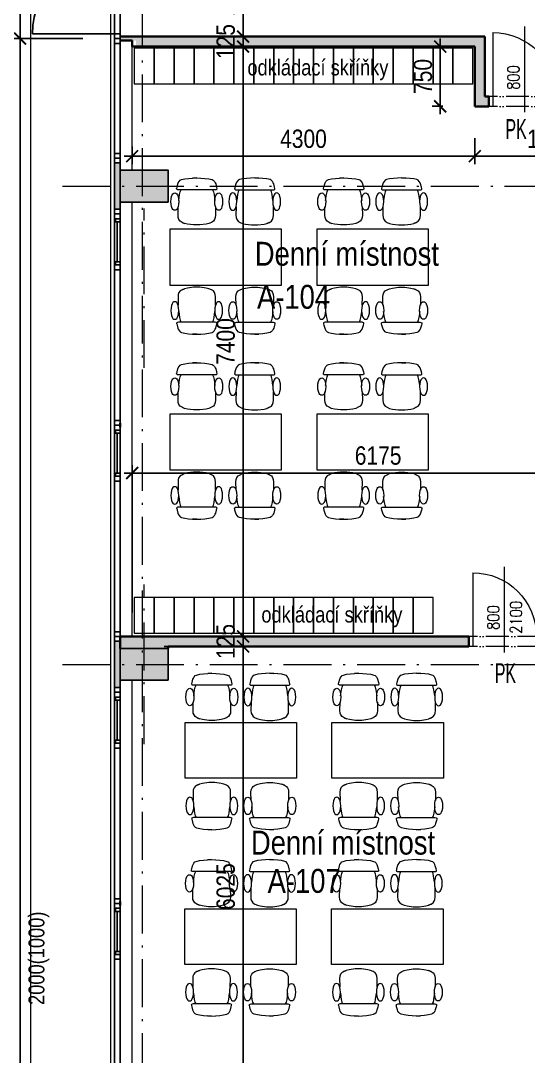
# Model space of a CAD drawing. Header units: millimetres. Extents: x 325046 to 1268204, y 1875583 to 2761998.
# Drawn here: x 704555 to 710926, y 2549976 to 2562967 of the extents above; entities that cross this region are included whole.
import ezdxf

# ---------------------------------------------------------------- set-up
doc = ezdxf.new("R2010")
doc.units = ezdxf.units.MM
doc.header["$LTSCALE"] = 100
doc.header["$PDMODE"] = 65
doc.linetypes.add('ACAD_ISO05W100', pattern=[33, 24, -3, 0, -3, 0, -3])
doc.linetypes.add('ACAD_ISO10W100', pattern=[18.5, 12, -3, 0.5, -3])
for name, color, linetype, lineweight, true_color in [('DVEŘE - POPIS', 7, 'Continuous', 5, 0x008a22), ('INTERIÉR', 7, 'Continuous', 5, 0xa65930), ('Manipulační - obrys - 1. etapa', 7, 'Continuous', 13, 0x1a63a8), ('otvory', 7, 'Continuous', 20, 0xb30000), ('PO - dveře a odolnosti', 7, 'Continuous', 9, 0xc51645), ('Pěší - obrys - 1. etapa', 7, 'Continuous', 13, 0x1a63a8), ('PŘÍČKY - SDK', 7, 'Continuous', 30, 0x6a1174)]:
    doc.layers.add(name, color=color, linetype=linetype, lineweight=lineweight, true_color=true_color)
for name, color, linetype in [('FASÁDY - okna - PŮDORYS', 8, 'Continuous'), ('kóty 100', 5, 'Continuous'), ('Kóty osové', 5, 'Continuous'), ('OKNA - RASTR', 5, 'Continuous'), ('ČÍSLO MÍSTNOSTI', 4, 'Continuous'), ('ŽB- SLOUPY', 3, 'Continuous')]:
    doc.layers.add(name, color=color, linetype=linetype)
for name, color, linetype, lineweight in [('FASÁDY filling', 7, 'Continuous', 5), ('Objekty - osy', 5, 'ACAD_ISO10W100', 20), ('ŽB - Šraf-prefa', 253, 'Continuous', 13)]:
    doc.layers.add(name, color=color, linetype=linetype, lineweight=lineweight)
doc.layers.add('POPIS MÍSTNOSTÍ', color=7, linetype='Continuous', true_color=0x072bf2)
doc.layers.add('ŠRAF - SDK', color=7, linetype='Continuous', true_color=0xfbe0ee)
doc.styles.add('ARIAL NARROW', font='ARIALN.TTF')
doc.styles.add('ARIL-TENKÝ', font='arial.ttf')
doc.styles.add('FSIMPLEX', font='simplex.shx')
doc.dimstyles.new('100', dxfattribs={"dimscale": 100, "dimtxt": 2.3, "dimasz": 1.5, "dimexe": 1, "dimexo": 4, "dimgap": 1, "dimtad": 1, "dimdec": 0, "dimzin": 0, "dimdsep": 46, "dimtxsty": 'ARIAL NARROW', "dimblk": 'ARCHTICK', "dimcen": 4, "dimdle": 1, "dimclrd": 256, "dimclre": 256, "dimclrt": 7, "dimadec": 0, "dimazin": 0, "dimtfac": 1, "dimtdec": 0, "dimtix": 1, "dimtofl": 0, "dimtmove": 0, "dimatfit": 2, "dimldrblk": 'OBLIQUE', "dimfxl": 1, "dimtolj": 1, "dimtzin": 0, "dimlwd": -1, "dimlwe": -1, "dimarcsym": 1})
doc.dimstyles.new('400', dxfattribs={"dimscale": 400, "dimtxt": 2.5, "dimasz": 2, "dimexe": 1, "dimexo": 12, "dimgap": 1, "dimtad": 1, "dimdec": 0, "dimzin": 0, "dimdsep": 46, "dimtxsty": 'ARIL-TENKÝ', "dimblk": 'ARCHTICK', "dimcen": 4, "dimdle": 1, "dimclrd": 256, "dimclre": 256, "dimclrt": 7, "dimadec": 0, "dimazin": 0, "dimtfac": 1, "dimtdec": 0, "dimtix": 1, "dimtofl": 0, "dimtmove": 0, "dimatfit": 0, "dimldrblk": 'OBLIQUE', "dimfxl": 1, "dimtolj": 1, "dimtzin": 0, "dimlwd": -1, "dimlwe": -1, "dimarcsym": 0})

# ---------------------------------------------------------------- blocks, each defined once
blk = doc.blocks.new('_ARCHTICK')
at = {"color": 0, "linetype": 'ByBlock', "const_width": 0.15}
blk.add_lwpolyline([(-0.5, -0.5), (0.5, 0.5)], dxfattribs=at)
blk = doc.blocks.new('*D286')
at = {"layer": 'Defpoints', "color": 0, "transparency": 16777216}
for p in [(705804, 2566893), (699102, 2560893), (705804, 2560893)]:
    blk.add_point(p, dxfattribs=at)
at = {"layer": 'Kóty osové', "transparency": 16777216}
for p, q in [((699102, 2567293), (699102, 2560493)), ((701004, 2566893), (698702, 2566893)), ((701004, 2560893), (698702, 2560893))]:
    blk.add_line(p, q, dxfattribs=at)
at = {"layer": 'Kóty osové', "transparency": 16777216, "xscale": 800, "yscale": 800, "zscale": 800}
for p, rotation in [((699102, 2566893), 90), ((699102, 2560893), 270)]:
    blk.add_blockref('_ARCHTICK', p, dxfattribs=dict(at, rotation=rotation))
at = {"layer": 'Kóty osové', "color": 7, "transparency": 16777216, "insert": (698191, 2563893), "char_height": 1000, "attachment_point": 5, "rotation": 90, "style": 'ARIL-TENKÝ'}
blk.add_mtext('\\A1;6000', dxfattribs=at)
blk = doc.blocks.new('_Oblique')
at = {"color": 0, "lineweight": -2}
blk.add_line((-0.5, -0.5), (0.5, 0.5), dxfattribs=at)
blk = doc.blocks.new('*D133')
at = {"layer": 'Defpoints', "color": 0, "transparency": 16777216}
for p in [(705804, 2560893), (699102, 2554893), (705804, 2554893)]:
    blk.add_point(p, dxfattribs=at)
at = {"layer": 'Kóty osové', "transparency": 16777216}
for p, q in [((699102, 2561293), (699102, 2554493)), ((701004, 2560893), (698702, 2560893)), ((701004, 2554893), (698702, 2554893))]:
    blk.add_line(p, q, dxfattribs=at)
at = {"layer": 'Kóty osové', "transparency": 16777216, "xscale": 800, "yscale": 800, "zscale": 800}
for p, rotation in [((699102, 2560893), 90), ((699102, 2554893), 270)]:
    blk.add_blockref('_ARCHTICK', p, dxfattribs=dict(at, rotation=rotation))
at = {"layer": 'Kóty osové', "color": 7, "transparency": 16777216, "insert": (698191, 2557893), "char_height": 1000, "attachment_point": 5, "rotation": 90, "style": 'ARIL-TENKÝ'}
blk.add_mtext('\\A1;6000', dxfattribs=at)
blk = doc.blocks.new('*D287')
at = {"layer": 'Defpoints', "color": 0, "transparency": 16777216}
for p in [(705804, 2554893), (699102, 2548893), (705804, 2548893)]:
    blk.add_point(p, dxfattribs=at)
at = {"layer": 'Kóty osové', "transparency": 16777216}
for p, q in [((699102, 2555293), (699102, 2548493)), ((701004, 2554893), (698702, 2554893)), ((701004, 2548893), (698702, 2548893))]:
    blk.add_line(p, q, dxfattribs=at)
at = {"layer": 'Kóty osové', "transparency": 16777216, "xscale": 800, "yscale": 800, "zscale": 800}
for p, rotation in [((699102, 2554893), 90), ((699102, 2548893), 270)]:
    blk.add_blockref('_ARCHTICK', p, dxfattribs=dict(at, rotation=rotation))
at = {"layer": 'Kóty osové', "color": 7, "transparency": 16777216, "insert": (698191, 2551893), "char_height": 1000, "attachment_point": 5, "rotation": 90, "style": 'ARIL-TENKÝ'}
blk.add_mtext('\\A1;6000', dxfattribs=at)
blk = doc.blocks.new('*D296')
at = {"layer": 'Defpoints', "color": 0, "transparency": 16777216}
for p in [(705684, 2566893), (696183, 2542893), (705684, 2542893)]:
    blk.add_point(p, dxfattribs=at)
at = {"layer": 'Kóty osové', "transparency": 16777216}
for p, q in [((696183, 2567293), (696183, 2542493)), ((700884, 2566893), (695783, 2566893)), ((700884, 2542893), (695783, 2542893))]:
    blk.add_line(p, q, dxfattribs=at)
at = {"layer": 'Kóty osové', "transparency": 16777216, "xscale": 800, "yscale": 800, "zscale": 800}
for p, rotation in [((696183, 2566893), 90), ((696183, 2542893), 270)]:
    blk.add_blockref('_ARCHTICK', p, dxfattribs=dict(at, rotation=rotation))
at = {"layer": 'Kóty osové', "color": 7, "transparency": 16777216, "insert": (695272, 2554893), "char_height": 1000, "attachment_point": 5, "rotation": 90, "style": 'ARIL-TENKÝ'}
blk.add_mtext('\\A1;24000', dxfattribs=at)
blk = doc.blocks.new('VI_2D_01_XX__FCPLA1112701903018')
for p, q in [((0.283, 0.261), (0.233, 0.257)), ((0.335, 0.264), (0.283, 0.261)), ((0.335, 0.264), (0.284, 0.261)), ((0.335, 0.264), (0.284, 0.261)), ((0.387, 0.261), (0.335, 0.264)), ((0.335, 0.264), (0.387, 0.261)), ((0.387, 0.261), (0.335, 0.264)), ((0.438, 0.257), (0.387, 0.261)), ((0.438, 0.257), (0.387, 0.261)), ((0.084, 0.131), (0.083, 0.128)), ((0.087, 0.148), (0.084, 0.131)), ((0.098, 0.187), (0.087, 0.148)), ((0.104, 0.201), (0.098, 0.187)), ((0.114, 0.218), (0.104, 0.201)), ((0.128, 0.234), (0.114, 0.218)), ((0.144, 0.241), (0.128, 0.234)), ((0.184, 0.25), (0.144, 0.241)), ((0.233, 0.257), (0.184, 0.25)), ((0.487, 0.25), (0.438, 0.257)), ((0.527, 0.241), (0.487, 0.25)), ((0.543, 0.234), (0.527, 0.241)), ((0.557, 0.218), (0.543, 0.234)), ((0.567, 0.201), (0.557, 0.218)), ((0.573, 0.187), (0.567, 0.201)), ((0.583, 0.148), (0.573, 0.187)), ((0.587, 0.131), (0.583, 0.148)), ((0.588, 0.128), (0.587, 0.131)), ((0.019, 0.028), (0.013, -0.001)), ((0.027, 0.05), (0.019, 0.028)), ((0.037, 0.064), (0.027, 0.05)), ((0.048, 0.072), (0.037, 0.064)), ((0.06, 0.074), (0.048, 0.072)), ((0.073, 0.072), (0.06, 0.074)), ((0.084, 0.064), (0.073, 0.072)), ((0.083, 0.128), (0.081, 0.126)), ((0.081, 0.126), (0.084, 0.12)), ((0.084, 0.12), (0.093, 0.114)), ((0.094, 0.05), (0.084, 0.064)), ((0.093, 0.114), (0.105, 0.112)), ((0.102, 0.028), (0.094, 0.05)), ((0.108, -0.001), (0.102, 0.028)), ((0.105, 0.112), (0.184, 0.112)), ((0.119, 0.055), (0.109, -0.021)), ((0.127, 0.088), (0.119, 0.055)), ((0.138, 0.112), (0.127, 0.088)), ((0.184, 0.112), (0.233, 0.112)), ((0.233, 0.112), (0.284, 0.112)), ((0.284, 0.112), (0.335, 0.112)), ((0.335, 0.112), (0.387, 0.112)), ((0.387, 0.112), (0.438, 0.112)), ((0.438, 0.112), (0.487, 0.112)), ((0.487, 0.112), (0.565, 0.112)), ((0.544, 0.088), (0.533, 0.112)), ((0.552, 0.055), (0.544, 0.088)), ((0.562, -0.021), (0.552, 0.055)), ((0.569, 0.028), (0.563, -0.001)), ((0.565, 0.112), (0.578, 0.114)), ((0.577, 0.05), (0.569, 0.028)), ((0.587, 0.064), (0.577, 0.05)), ((0.578, 0.114), (0.587, 0.12)), ((0.587, 0.12), (0.589, 0.126)), ((0.598, 0.072), (0.587, 0.064)), ((0.589, 0.126), (0.588, 0.128)), ((0.61, 0.074), (0.598, 0.072)), ((0.623, 0.072), (0.61, 0.074)), ((0.634, 0.064), (0.623, 0.072)), ((0.644, 0.05), (0.634, 0.064)), ((0.652, 0.028), (0.644, 0.05)), ((0.658, -0.001), (0.652, 0.028)), ((0.013, -0.001), (0.011, -0.035)), ((0.011, -0.035), (0.013, -0.069)), ((0.013, -0.069), (0.019, -0.098)), ((0.019, -0.098), (0.027, -0.12)), ((0.027, -0.12), (0.037, -0.134)), ((0.084, -0.134), (0.094, -0.12)), ((0.094, -0.12), (0.102, -0.098)), ((0.101, -0.101), (0.099, -0.206)), ((0.102, -0.098), (0.108, -0.069)), ((0.11, -0.035), (0.108, -0.001)), ((0.108, -0.069), (0.11, -0.035)), ((0.563, -0.001), (0.561, -0.035)), ((0.561, -0.035), (0.563, -0.069)), ((0.563, -0.069), (0.569, -0.098)), ((0.569, -0.098), (0.577, -0.12)), ((0.571, -0.206), (0.57, -0.101)), ((0.577, -0.12), (0.587, -0.134)), ((0.634, -0.134), (0.644, -0.12)), ((0.644, -0.12), (0.652, -0.098)), ((0.652, -0.098), (0.658, -0.069)), ((0.66, -0.035), (0.658, -0.001)), ((0.658, -0.069), (0.66, -0.035)), ((0.037, -0.134), (0.048, -0.142)), ((0.048, -0.142), (0.06, -0.144)), ((0.06, -0.144), (0.073, -0.142)), ((0.073, -0.142), (0.084, -0.134)), ((0.099, -0.206), (0.103, -0.236)), ((0.099, -0.206), (0.103, -0.236)), ((0.099, -0.206), (0.099, -0.206)), ((0.103, -0.236), (0.112, -0.26)), ((0.103, -0.236), (0.112, -0.26)), ((0.103, -0.236), (0.103, -0.236)), ((0.103, -0.236), (0.103, -0.236)), ((0.559, -0.26), (0.568, -0.236)), ((0.559, -0.26), (0.568, -0.236)), ((0.568, -0.236), (0.571, -0.206)), ((0.568, -0.236), (0.571, -0.206)), ((0.587, -0.134), (0.598, -0.142)), ((0.598, -0.142), (0.61, -0.144)), ((0.61, -0.144), (0.623, -0.142)), ((0.623, -0.142), (0.634, -0.134)), ((0.112, -0.26), (0.127, -0.28)), ((0.112, -0.26), (0.127, -0.28)), ((0.127, -0.28), (0.152, -0.295)), ((0.127, -0.28), (0.152, -0.295)), ((0.152, -0.295), (0.152, -0.295)), ((0.152, -0.295), (0.152, -0.295)), ((0.152, -0.295), (0.183, -0.308)), ((0.183, -0.308), (0.219, -0.317)), ((0.219, -0.317), (0.296, -0.328)), ((0.296, -0.328), (0.375, -0.328)), ((0.375, -0.328), (0.452, -0.317)), ((0.452, -0.317), (0.488, -0.308)), ((0.488, -0.308), (0.519, -0.295)), ((0.519, -0.295), (0.488, -0.308)), ((0.519, -0.295), (0.544, -0.28)), ((0.519, -0.295), (0.544, -0.28)), ((0.519, -0.295), (0.519, -0.295)), ((0.544, -0.28), (0.559, -0.26)), ((0.544, -0.28), (0.559, -0.26)), ((0.559, -0.26), (0.559, -0.26))]:
    blk.add_line(p, q)
blk = doc.blocks.new('A$C6A1E434B')
at = {"layer": 'FASÁDY - okna - PŮDORYS'}
blk.add_line((30, 2550), (30, 2050), dxfattribs=at)
for points in [[(10, 2590), (70, 2590), (70, 2550), (10, 2550)], [(10, 2050), (70, 2050), (70, 2010), (10, 2010)]]:
    blk.add_lwpolyline(points, close=True, dxfattribs=at)
at = {"layer": 'OKNA - RASTR'}
blk.add_lwpolyline([(0, 2650), (70, 2650), (70, 0), (0, 0), (0, 2650)], dxfattribs=at)
for points in [[(0, 2650), (70, 2650), (70, 2590), (0, 2590)], [(0, 2010), (70, 2010), (70, 1950), (0, 1950)], [(0, 60), (70, 60), (70, 0), (0, 0)]]:
    blk.add_lwpolyline(points, close=True, dxfattribs=at)
blk = doc.blocks.new('A$C2DA8013F')
at = {"layer": 'otvory'}
for p, q in [((75, 850), (1000, 850)), ((875, 50), (1000, 50))]:
    blk.add_line(p, q, dxfattribs=at)
at = {"layer": 'otvory', "linetype": 'ACAD_ISO05W100', "ltscale": 0.12}
for p, q in [((875, 0), (875, 900)), ((1000, 0), (1000, 900))]:
    blk.add_line(p, q, dxfattribs=at)
at = {"layer": 'otvory', "ltscale": 2, "transparency": 33554687}
blk.add_line((1074, 450), (0, 450), dxfattribs=at)
blk.add_arc((875, 850), 800, 180, 270, dxfattribs=at)
blk = doc.blocks.new('*D450')
at = {"layer": 'Defpoints', "color": 0, "ltscale": 100, "transparency": 16777216}
for p in [(705954, 2563868), (706079, 2562768), (707346, 2562768)]:
    blk.add_point(p, dxfattribs=at)
at = {"layer": 'kóty 100', "ltscale": 100, "transparency": 16777216}
for p, q in [((707346, 2563968), (707346, 2562668)), ((706354, 2563868), (707446, 2563868)), ((706479, 2562768), (707446, 2562768))]:
    blk.add_line(p, q, dxfattribs=at)
at = {"layer": 'kóty 100', "ltscale": 100, "transparency": 16777216, "xscale": 150, "yscale": 150, "zscale": 150}
for p, rotation in [((707346, 2563868), 90), ((707346, 2562768), 270)]:
    blk.add_blockref('_ARCHTICK', p, dxfattribs=dict(at, rotation=rotation))
at = {"layer": 'kóty 100', "color": 7, "ltscale": 100, "transparency": 16777216, "insert": (707129, 2563318), "char_height": 230, "attachment_point": 5, "rotation": 90, "style": 'ARIAL NARROW'}
blk.add_mtext('\\A1;1100', dxfattribs=at)
blk = doc.blocks.new('*D451')
at = {"layer": 'Defpoints', "color": 0, "ltscale": 100, "transparency": 16777216}
for p in [(706079, 2562768), (705954, 2562643), (707346, 2562643)]:
    blk.add_point(p, dxfattribs=at)
at = {"layer": 'kóty 100', "ltscale": 100, "transparency": 16777216}
for p, q in [((707346, 2562768), (707346, 2562918)), ((706479, 2562768), (707446, 2562768)), ((706354, 2562643), (707446, 2562643)), ((707346, 2562643), (707346, 2562493))]:
    blk.add_line(p, q, dxfattribs=at)
at = {"layer": 'kóty 100', "ltscale": 100, "transparency": 16777216, "xscale": 150, "yscale": 150, "zscale": 150}
for p, rotation in [((707346, 2562768), 270), ((707346, 2562643), 90)]:
    blk.add_blockref('_ARCHTICK', p, dxfattribs=dict(at, rotation=rotation))
at = {"layer": 'kóty 100', "color": 7, "ltscale": 100, "transparency": 16777216, "insert": (707129, 2562705), "char_height": 230, "attachment_point": 5, "rotation": 90, "style": 'ARIAL NARROW'}
blk.add_mtext('\\A1;125', dxfattribs=at)
blk = doc.blocks.new('*D452')
at = {"layer": 'Defpoints', "color": 0, "ltscale": 100, "transparency": 16777216}
for p in [(705954, 2562643), (705954, 2555243), (707346, 2555243)]:
    blk.add_point(p, dxfattribs=at)
at = {"layer": 'kóty 100', "ltscale": 100, "transparency": 16777216}
for p, q in [((707346, 2562743), (707346, 2555143)), ((706354, 2562643), (707446, 2562643)), ((706354, 2555243), (707446, 2555243))]:
    blk.add_line(p, q, dxfattribs=at)
at = {"layer": 'kóty 100', "ltscale": 100, "transparency": 16777216, "xscale": 150, "yscale": 150, "zscale": 150}
for p, rotation in [((707346, 2562643), 90), ((707346, 2555243), 270)]:
    blk.add_blockref('_ARCHTICK', p, dxfattribs=dict(at, rotation=rotation))
at = {"layer": 'kóty 100', "color": 7, "ltscale": 100, "transparency": 16777216, "insert": (707129, 2558943), "char_height": 230, "attachment_point": 5, "rotation": 90, "style": 'ARIAL NARROW'}
blk.add_mtext('\\A1;7400', dxfattribs=at)
blk = doc.blocks.new('*D453')
at = {"layer": 'Defpoints', "color": 0, "ltscale": 100, "transparency": 16777216}
for p in [(706004, 2555243), (706004, 2555118), (707346, 2555118)]:
    blk.add_point(p, dxfattribs=at)
at = {"layer": 'kóty 100', "ltscale": 100, "transparency": 16777216}
for p, q in [((707346, 2555243), (707346, 2555393)), ((706404, 2555243), (707446, 2555243)), ((706404, 2555118), (707446, 2555118)), ((707346, 2555118), (707346, 2554968))]:
    blk.add_line(p, q, dxfattribs=at)
at = {"layer": 'kóty 100', "ltscale": 100, "transparency": 16777216, "xscale": 150, "yscale": 150, "zscale": 150}
for p, rotation in [((707346, 2555243), 270), ((707346, 2555118), 90)]:
    blk.add_blockref('_ARCHTICK', p, dxfattribs=dict(at, rotation=rotation))
at = {"layer": 'kóty 100', "color": 7, "ltscale": 100, "transparency": 16777216, "insert": (707129, 2555180), "char_height": 230, "attachment_point": 5, "rotation": 90, "style": 'ARIAL NARROW'}
blk.add_mtext('\\A1;125', dxfattribs=at)
blk = doc.blocks.new('*D454')
at = {"layer": 'Defpoints', "color": 0, "ltscale": 100, "transparency": 16777216}
for p in [(705954, 2555118), (706404, 2549093), (707346, 2549093)]:
    blk.add_point(p, dxfattribs=at)
at = {"layer": 'kóty 100', "ltscale": 100, "transparency": 16777216}
for p, q in [((707346, 2555218), (707346, 2548993)), ((706354, 2555118), (707446, 2555118)), ((706804, 2549093), (707446, 2549093))]:
    blk.add_line(p, q, dxfattribs=at)
at = {"layer": 'kóty 100', "ltscale": 100, "transparency": 16777216, "xscale": 150, "yscale": 150, "zscale": 150}
for p, rotation in [((707346, 2555118), 90), ((707346, 2549093), 270)]:
    blk.add_blockref('_ARCHTICK', p, dxfattribs=dict(at, rotation=rotation))
at = {"layer": 'kóty 100', "color": 7, "ltscale": 100, "transparency": 16777216, "insert": (707129, 2552105), "char_height": 230, "attachment_point": 5, "rotation": 90, "style": 'ARIAL NARROW'}
blk.add_mtext('\\A1;6025', dxfattribs=at)
blk = doc.blocks.new('*D492')
at = {"layer": 'Defpoints', "color": 0, "ltscale": 100, "transparency": 16777216}
for p in [(705954, 2557293), (705954, 2555143), (712129, 2555143)]:
    blk.add_point(p, dxfattribs=at)
at = {"layer": 'kóty 100', "ltscale": 100, "transparency": 16777216}
for p, q in [((705954, 2555543), (705954, 2557393)), ((712129, 2555543), (712129, 2557393)), ((712229, 2557293), (705854, 2557293))]:
    blk.add_line(p, q, dxfattribs=at)
at = {"layer": 'kóty 100', "ltscale": 100, "transparency": 16777216, "xscale": 150, "yscale": 150, "zscale": 150, "rotation": 180}
blk.add_blockref('_ARCHTICK', (705954, 2557293), dxfattribs=at)
at = {"layer": 'kóty 100', "ltscale": 100, "transparency": 16777216, "xscale": 150, "yscale": 150, "zscale": 150}
blk.add_blockref('_ARCHTICK', (712129, 2557293), dxfattribs=at)
at = {"layer": 'kóty 100', "color": 7, "ltscale": 100, "transparency": 16777216, "insert": (709041, 2557511), "char_height": 230, "attachment_point": 5, "style": 'ARIAL NARROW'}
blk.add_mtext('\\A1;6175', dxfattribs=at)
blk = doc.blocks.new('*D506')
at = {"layer": 'Defpoints', "color": 0, "ltscale": 100, "transparency": 16777216}
for p in [(704547, 2562743), (705734, 2562743), (705734, 2539893)]:
    blk.add_point(p, dxfattribs=at)
at = {"layer": 'kóty 100', "ltscale": 100, "transparency": 16777216}
for p, q in [((704547, 2539793), (704547, 2562843)), ((705334, 2562743), (704447, 2562743)), ((705334, 2539893), (704447, 2539893))]:
    blk.add_line(p, q, dxfattribs=at)
at = {"layer": 'kóty 100', "ltscale": 100, "transparency": 16777216, "xscale": 150, "yscale": 150, "zscale": 150}
for p, rotation in [((704547, 2562743), 90), ((704547, 2539893), 270)]:
    blk.add_blockref('_ARCHTICK', p, dxfattribs=dict(at, rotation=rotation))
at = {"layer": 'kóty 100', "color": 7, "ltscale": 100, "transparency": 16777216, "insert": (704329, 2551318), "char_height": 230, "attachment_point": 5, "rotation": 90, "style": 'ARIAL NARROW'}
blk.add_mtext('\\A1;22850', dxfattribs=at)
blk = doc.blocks.new('*D507')
at = {"layer": 'Defpoints', "color": 0, "ltscale": 100, "transparency": 16777216}
for p in [(704547, 2563893), (705734, 2563893), (705734, 2562743)]:
    blk.add_point(p, dxfattribs=at)
at = {"layer": 'kóty 100', "ltscale": 100, "transparency": 16777216}
for p, q in [((705334, 2563893), (704447, 2563893)), ((704547, 2562643), (704547, 2563993)), ((705334, 2562743), (704447, 2562743))]:
    blk.add_line(p, q, dxfattribs=at)
at = {"layer": 'kóty 100', "ltscale": 100, "transparency": 16777216, "xscale": 150, "yscale": 150, "zscale": 150}
for p, rotation in [((704547, 2563893), 90), ((704547, 2562743), 270)]:
    blk.add_blockref('_ARCHTICK', p, dxfattribs=dict(at, rotation=rotation))
at = {"layer": 'kóty 100', "color": 7, "ltscale": 100, "transparency": 16777216, "insert": (704329, 2563318), "char_height": 230, "attachment_point": 5, "rotation": 90, "style": 'ARIAL NARROW'}
blk.add_mtext('\\A1;1150', dxfattribs=at)
blk = doc.blocks.new('*D570')
at = {"layer": 'Defpoints', "color": 0, "ltscale": 100, "transparency": 16777216}
for p in [(710254, 2562643), (709820, 2561893), (710254, 2561893)]:
    blk.add_point(p, dxfattribs=at)
at = {"layer": 'kóty 100', "ltscale": 100, "transparency": 16777216}
for p, q in [((709820, 2562743), (709820, 2561793)), ((709854, 2562643), (709720, 2562643)), ((709854, 2561893), (709720, 2561893))]:
    blk.add_line(p, q, dxfattribs=at)
at = {"layer": 'kóty 100', "ltscale": 100, "transparency": 16777216, "xscale": 150, "yscale": 150, "zscale": 150}
for p, rotation in [((709820, 2562643), 90), ((709820, 2561893), 270)]:
    blk.add_blockref('_ARCHTICK', p, dxfattribs=dict(at, rotation=rotation))
at = {"layer": 'kóty 100', "color": 7, "ltscale": 100, "transparency": 16777216, "insert": (709603, 2562268), "char_height": 230, "attachment_point": 5, "rotation": 90, "style": 'ARIAL NARROW'}
blk.add_mtext('\\A1;750', dxfattribs=at)
blk = doc.blocks.new('*D731')
at = {"layer": 'Defpoints', "color": 0, "ltscale": 100, "transparency": 16777216}
for p in [(710254, 2561893), (712154, 2561893), (710254, 2561268)]:
    blk.add_point(p, dxfattribs=at)
at = {"layer": 'kóty 100', "ltscale": 100, "transparency": 16777216}
for p, q in [((710254, 2561493), (710254, 2561168)), ((712154, 2561493), (712154, 2561168)), ((712254, 2561268), (710154, 2561268))]:
    blk.add_line(p, q, dxfattribs=at)
at = {"layer": 'kóty 100', "ltscale": 100, "transparency": 16777216, "xscale": 150, "yscale": 150, "zscale": 150, "rotation": 180}
blk.add_blockref('_ARCHTICK', (710254, 2561268), dxfattribs=at)
at = {"layer": 'kóty 100', "ltscale": 100, "transparency": 16777216, "xscale": 150, "yscale": 150, "zscale": 150}
blk.add_blockref('_ARCHTICK', (712154, 2561268), dxfattribs=at)
at = {"layer": 'kóty 100', "color": 7, "ltscale": 100, "transparency": 16777216, "insert": (711204, 2561485), "char_height": 230, "attachment_point": 5, "style": 'ARIAL NARROW'}
blk.add_mtext('\\A1;1900', dxfattribs=at)
blk = doc.blocks.new('*D732')
at = {"layer": 'Defpoints', "color": 0, "ltscale": 100, "transparency": 16777216}
for p in [(710254, 2561893), (705954, 2561788), (705954, 2561268)]:
    blk.add_point(p, dxfattribs=at)
at = {"layer": 'kóty 100', "ltscale": 100, "transparency": 16777216}
for p, q in [((710254, 2561493), (710254, 2561168)), ((705954, 2561388), (705954, 2561168)), ((710354, 2561268), (705854, 2561268))]:
    blk.add_line(p, q, dxfattribs=at)
at = {"layer": 'kóty 100', "ltscale": 100, "transparency": 16777216, "xscale": 150, "yscale": 150, "zscale": 150, "rotation": 180}
blk.add_blockref('_ARCHTICK', (705954, 2561268), dxfattribs=at)
at = {"layer": 'kóty 100', "ltscale": 100, "transparency": 16777216, "xscale": 150, "yscale": 150, "zscale": 150}
blk.add_blockref('_ARCHTICK', (710254, 2561268), dxfattribs=at)
at = {"layer": 'kóty 100', "color": 7, "ltscale": 100, "transparency": 16777216, "insert": (708104, 2561485), "char_height": 230, "attachment_point": 5, "style": 'ARIAL NARROW'}
blk.add_mtext('\\A1;4300', dxfattribs=at)
blk = doc.blocks.new('*D1558')
at = {"layer": 'Defpoints', "color": 0, "transparency": 16777216}
for p in [(692991, 2591363), (705684, 2591363), (705684, 2470423)]:
    blk.add_point(p, dxfattribs=at)
at = {"layer": 'Kóty osové', "transparency": 16777216}
for p, q in [((692991, 2470023), (692991, 2591763)), ((700884, 2591363), (692591, 2591363)), ((700884, 2470423), (692591, 2470423))]:
    blk.add_line(p, q, dxfattribs=at)
at = {"layer": 'Kóty osové', "transparency": 16777216, "xscale": 800, "yscale": 800, "zscale": 800}
for p, rotation in [((692991, 2591363), 90), ((692991, 2470423), 270)]:
    blk.add_blockref('_ARCHTICK', p, dxfattribs=dict(at, rotation=rotation))
at = {"layer": 'Kóty osové', "color": 7, "transparency": 16777216, "insert": (692080, 2530893), "char_height": 1000, "attachment_point": 5, "rotation": 90, "style": 'ARIL-TENKÝ'}
blk.add_mtext('\\A1;120940', dxfattribs=at)

msp = doc.modelspace()

# ---------------------------------------------------------------- hatches: boundary and pattern name
at = {"layer": 'FASÁDY filling', "ltscale": 200, "true_color": 0x8f9ca3}
h = msp.add_hatch(color=253, dxfattribs=at)
h.dxf.hatch_style = 1
h.paths.add_polyline_path([(705733.7, 2560602.7), (705803.7, 2560602.7), (705803.7, 2561182.7), (705733.7, 2561182.7)])
h = msp.add_hatch(color=253, dxfattribs=at)
h.dxf.hatch_style = 1
h.paths.add_polyline_path([(705733.7, 2554602.7), (705803.7, 2554602.7), (705803.7, 2555182.7), (705733.7, 2555182.7)])
at = {"layer": 'ŠRAF - SDK', "ltscale": 100}
h = msp.add_hatch(color=256, dxfattribs=at)
h.dxf.hatch_style = 1
h.paths.add_polyline_path([(710378.7, 2562767.7), (706078.7, 2562767.7), (706078.7, 2562642.7), (710253.7, 2562642.7), (710253.7, 2561892.7), (710430.1, 2561892.7), (710430.1, 2562017.7), (710378.7, 2562017.7)])
h.paths.add_polyline_path([(706078.7, 2562767.7), (705803.7, 2562767.7), (705803.7, 2562742.7), (705803.7, 2562717.7), (706003.7, 2562717.7), (706003.7, 2562642.7), (706078.7, 2562642.7)])
h = msp.add_hatch(color=256, dxfattribs=at)
h.dxf.hatch_style = 1
h.paths.add_polyline_path([(710178.6, 2555117.6), (710178.6, 2555242.6), (705803.7, 2555242.7), (705803.7, 2555092.7), (706403.7, 2555092.7), (706403.7, 2555117.7)])
h.paths.add_polyline_path([(717878.7, 2553372.7), (717768.7, 2553372.7), (717768.7, 2553247.7), (718028.7, 2553247.7), (718028.7, 2554692.7), (717878.7, 2554692.7)], flags=17)
h.paths.add_polyline_path([(716378.7, 2551047.7), (716378.7, 2551997.7), (716278.7, 2551997.7), (716278.7, 2551247.7), (712278.7, 2551247.7), (712278.7, 2553247.7), (712388.7, 2553247.7), (712388.7, 2553372.7), (712278.7, 2553372.7), (712278.7, 2554692.7), (711878.7, 2554692.7), (711878.7, 2555092.7), (712278.7, 2555092.7), (713298.7, 2555092.7), (713298.7, 2553372.7), (713188.7, 2553372.7), (713188.7, 2553247.7), (713533.7, 2553247.7), (713533.7, 2553372.7), (713423.7, 2553372.7), (713423.7, 2555092.7), (714443.7, 2555092.7), (714443.7, 2553372.7), (714333.7, 2553372.7), (714333.7, 2553247.7), (714678.7, 2553247.7), (714678.7, 2553372.7), (714568.7, 2553372.7), (714568.7, 2555092.7), (715588.7, 2555092.7), (715588.7, 2553372.7), (715478.7, 2553372.7), (715478.7, 2553247.7), (715823.7, 2553247.7), (715823.7, 2553372.7), (715713.7, 2553372.7), (715713.7, 2555092.7), (716733.7, 2555092.7), (716733.7, 2553372.7), (716623.7, 2553372.7), (716623.7, 2553247.7), (716968.7, 2553247.7), (716968.7, 2553372.7), (716858.7, 2553372.7), (716858.7, 2555092.7), (717878.7, 2555092.7), (717878.7, 2555092.7), (718028.7, 2555092.7), (718028.7, 2555242.7), (712278.7, 2555242.7), (712278.7, 2558272.7), (718028.7, 2558272.7), (718028.7, 2558422.7), (716378.7, 2558422.7), (716378.7, 2559222.7), (716253.7, 2559222.7), (716253.7, 2558422.7), (712278.7, 2558422.7), (712278.7, 2560422.7), (712328.7, 2560422.7), (712328.7, 2560547.7), (712278.7, 2560547.7), (712278.7, 2560692.7), (712128.7, 2560692.7), (712128.7, 2555242.6), (711078.6, 2555242.6), (711078.6, 2555117.6), (711778.7, 2555117.6), (711778.7, 2554217.6), (712128.6, 2554217.6), (712128.6, 2551047.7)])
h.paths.add_polyline_path([(718028.7, 2551172.7), (717193.7, 2551172.7), (717193.7, 2551347.7), (718028.7, 2551347.7), (718028.7, 2551472.7), (716378.7, 2551472.7), (716378.7, 2551347.7), (717093.7, 2551347.7), (717093.7, 2551047.7), (718028.7, 2551047.7)], flags=17)
at = {"layer": 'ŽB - Šraf-prefa'}
h = msp.add_hatch(color=256, dxfattribs=at)
h.dxf.hatch_style = 1
h.paths.add_polyline_path([(706403.7, 2560692.7), (706403.7, 2561092.7), (705803.7, 2561092.7), (705803.7, 2560692.7)])
h = msp.add_hatch(color=256, dxfattribs=at)
h.dxf.hatch_style = 1
h.paths.add_polyline_path([(706403.7, 2554692.7), (706403.7, 2555092.7), (705803.7, 2555092.7), (705803.7, 2554692.7)])

# ---------------------------------------------------------------- linework, layer by layer
at = {"layer": 'INTERIÉR', "ltscale": 100}
for points in [[(705980.1, 2562624.7), (705980.1, 2562174.7), (706230.1, 2562174.7), (706230.1, 2562624.7), (705980.1, 2562624.7)], [(706230.1, 2562624.7), (706230.1, 2562174.7), (706480.1, 2562174.7), (706480.1, 2562624.7), (706230.1, 2562624.7)], [(706480.1, 2562624.7), (706480.1, 2562174.7), (706730.1, 2562174.7), (706730.1, 2562624.7), (706480.1, 2562624.7)], [(706730.1, 2562624.7), (706730.1, 2562174.7), (706980.1, 2562174.7), (706980.1, 2562624.7), (706730.1, 2562624.7)], [(706980.1, 2562624.7), (706980.1, 2562174.7), (707230.1, 2562174.7), (707230.1, 2562624.7), (706980.1, 2562624.7)], [(707230.1, 2562624.7), (707230.1, 2562174.7), (707480.1, 2562174.7), (707480.1, 2562624.7), (707230.1, 2562624.7)], [(707480.1, 2562624.7), (707480.1, 2562174.7), (707730.1, 2562174.7), (707730.1, 2562624.7), (707480.1, 2562624.7)], [(707730.1, 2562624.7), (707730.1, 2562174.7), (707980.1, 2562174.7), (707980.1, 2562624.7), (707730.1, 2562624.7)], [(707980.1, 2562624.7), (707980.1, 2562174.7), (708230.1, 2562174.7), (708230.1, 2562624.7), (707980.1, 2562624.7)], [(708230.1, 2562624.7), (708230.1, 2562174.7), (708480.1, 2562174.7), (708480.1, 2562624.7), (708230.1, 2562624.7)], [(708480.1, 2562624.7), (708480.1, 2562174.7), (708730.1, 2562174.7), (708730.1, 2562624.7), (708480.1, 2562624.7)], [(708730.1, 2562624.7), (708730.1, 2562174.7), (708980.1, 2562174.7), (708980.1, 2562624.7), (708730.1, 2562624.7)], [(708980.1, 2562624.7), (708980.1, 2562174.7), (709230.1, 2562174.7), (709230.1, 2562624.7), (708980.1, 2562624.7)], [(709230.1, 2562624.7), (709230.1, 2562174.7), (709480.1, 2562174.7), (709480.1, 2562624.7), (709230.1, 2562624.7)], [(709480.1, 2562624.7), (709480.1, 2562174.7), (709730.1, 2562174.7), (709730.1, 2562624.7), (709480.1, 2562624.7)], [(709730.1, 2562624.7), (709730.1, 2562174.7), (709980.1, 2562174.7), (709980.1, 2562624.7), (709730.1, 2562624.7)], [(709980.1, 2562624.7), (709980.1, 2562174.7), (710230.1, 2562174.7), (710230.1, 2562624.7), (709980.1, 2562624.7)], [(705980.1, 2555733.4), (705980.1, 2555283.4), (706230.1, 2555283.4), (706230.1, 2555733.4), (705980.1, 2555733.4)], [(706230.1, 2555733.4), (706230.1, 2555283.4), (706480.1, 2555283.4), (706480.1, 2555733.4), (706230.1, 2555733.4)], [(706480.1, 2555733.4), (706480.1, 2555283.4), (706730.1, 2555283.4), (706730.1, 2555733.4), (706480.1, 2555733.4)], [(706730.1, 2555733.4), (706730.1, 2555283.4), (706980.1, 2555283.4), (706980.1, 2555733.4), (706730.1, 2555733.4)], [(706980.1, 2555733.4), (706980.1, 2555283.4), (707230.1, 2555283.4), (707230.1, 2555733.4), (706980.1, 2555733.4)], [(707230.1, 2555733.4), (707230.1, 2555283.4), (707480.1, 2555283.4), (707480.1, 2555733.4), (707230.1, 2555733.4)], [(707480.1, 2555733.4), (707480.1, 2555283.4), (707730.1, 2555283.4), (707730.1, 2555733.4), (707480.1, 2555733.4)], [(707730.1, 2555733.4), (707730.1, 2555283.4), (707980.1, 2555283.4), (707980.1, 2555733.4), (707730.1, 2555733.4)], [(707980.1, 2555733.4), (707980.1, 2555283.4), (708230.1, 2555283.4), (708230.1, 2555733.4), (707980.1, 2555733.4)], [(708230.1, 2555733.4), (708230.1, 2555283.4), (708480.1, 2555283.4), (708480.1, 2555733.4), (708230.1, 2555733.4)], [(708480.1, 2555733.4), (708480.1, 2555283.4), (708730.1, 2555283.4), (708730.1, 2555733.4), (708480.1, 2555733.4)], [(708730.1, 2555733.4), (708730.1, 2555283.4), (708980.1, 2555283.4), (708980.1, 2555733.4), (708730.1, 2555733.4)], [(708980.1, 2555733.4), (708980.1, 2555283.4), (709230.1, 2555283.4), (709230.1, 2555733.4), (708980.1, 2555733.4)], [(709230.1, 2555733.4), (709230.1, 2555283.4), (709480.1, 2555283.4), (709480.1, 2555733.4), (709230.1, 2555733.4)], [(709480.1, 2555733.4), (709480.1, 2555283.4), (709730.1, 2555283.4), (709730.1, 2555733.4), (709480.1, 2555733.4)]]:
    msp.add_lwpolyline(points, dxfattribs=at)
at = {"layer": 'INTERIÉR'}
for points in [[(707828.6, 2559651.7), (707828.6, 2560351.8), (706428.7, 2560351.8), (706428.7, 2559651.7)], [(709672.1, 2559651.7), (709672.1, 2560351.8), (708272.1, 2560351.8), (708272.1, 2559651.7)], [(707828.6, 2557331.7), (707828.6, 2558031.8), (706428.7, 2558031.8), (706428.7, 2557331.7)], [(709672.1, 2557331.7), (709672.1, 2558031.8), (708272.1, 2558031.8), (708272.1, 2557331.7)], [(708017.6, 2554163.4), (708017.6, 2553463.3), (706617.6, 2553463.3), (706617.6, 2554163.4)], [(709861, 2554163.4), (709861, 2553463.3), (708461.1, 2553463.3), (708461.1, 2554163.4)], [(708013.8, 2551825.8), (708013.8, 2551125.6), (706613.8, 2551125.6), (706613.8, 2551825.8)], [(709857.2, 2551825.8), (709857.2, 2551125.6), (708457.3, 2551125.6), (708457.3, 2551825.8)]]:
    msp.add_lwpolyline(points, close=True, dxfattribs=at)
at = {"layer": 'Manipulační - obrys - 1. etapa', "ltscale": 100}
msp.add_lwpolyline([(705683.7, 2470422.7), (704683.7, 2470422.7), (704683.7, 2591362.7), (705683.7, 2591362.7)], dxfattribs=at)
at = {"layer": 'Objekty - osy', "ltscale": 0.5}
for points in [[(706078.7, 2591892.7), (706078.7, 2469892.7)], [(705078.7, 2560892.7), (719078.7, 2560892.7)], [(706103.7, 2558611), (706103.7, 2560611)], [(706103.7, 2553892.7), (706103.7, 2555892.7)], [(705078.7, 2554892.7), (719078.7, 2554892.7)]]:
    msp.add_lwpolyline(points, dxfattribs=at)
at = {"layer": 'OKNA - RASTR'}
msp.add_line((705733.7, 2562802.7), (704703.7, 2562802.7), dxfattribs=at)
msp.add_lwpolyline([(705733.7, 2563892.7), (705803.7, 2563892.7), (705803.7, 2561242.7), (705733.7, 2561242.7), (705733.7, 2563892.7)], dxfattribs=at)
for points in [[(705733.7, 2562802.7), (705803.7, 2562802.7), (705803.7, 2562742.7), (705733.7, 2562742.7)], [(705733.7, 2562742.7), (705803.7, 2562742.7), (705803.7, 2562682.7), (705733.7, 2562682.7)], [(705733.7, 2561302.7), (705803.7, 2561302.7), (705803.7, 2561242.7), (705733.7, 2561242.7)], [(705733.7, 2561242.7), (705803.7, 2561242.7), (705803.7, 2560542.7), (705733.7, 2560542.7)], [(705733.7, 2561242.7), (705803.7, 2561242.7), (705803.7, 2561182.7), (705733.7, 2561182.7)], [(705733.7, 2560602.7), (705803.7, 2560602.7), (705803.7, 2560542.7), (705733.7, 2560542.7)], [(705733.7, 2555242.7), (705803.7, 2555242.7), (705803.7, 2554542.7), (705733.7, 2554542.7)], [(705733.7, 2555242.7), (705803.7, 2555242.7), (705803.7, 2555182.7), (705733.7, 2555182.7)], [(705733.7, 2554602.7), (705803.7, 2554602.7), (705803.7, 2554542.7), (705733.7, 2554542.7)]]:
    msp.add_lwpolyline(points, close=True, dxfattribs=at)
msp.add_arc((705733.7, 2562802.7), 1030, 90, 180, dxfattribs=at)
at = {"layer": 'otvory'}
for p, q in [((705953.7, 2561092.7), (705953.7, 2562642.7)), ((705953.7, 2555242.7), (705953.7, 2560692.7)), ((705953.7, 2549242.7), (705953.7, 2554692.7))]:
    msp.add_line(p, q, dxfattribs=at)
at = {"layer": 'Pěší - obrys - 1. etapa'}
msp.add_lwpolyline([(705603.7, 2449362.8), (702103.7, 2449362.7), (702103.7, 2467362.7), (683103.7, 2467362.7), (683103.7, 2470362.7), (702103.7, 2470362.7), (702103.7, 2591362.7), (683291.9, 2591362.7), (683865.8, 2594362.7), (702103.7, 2594362.7), (702103.7, 2611836), (705683.7, 2612324.5), (705683.7, 2449362.8)], dxfattribs=at)
at = {"layer": 'PŘÍČKY - SDK'}
for p, q in [((710378.7, 2562767.7), (705803.7, 2562767.7)), ((705953.7, 2562717.7), (705803.7, 2562717.7)), ((705953.7, 2562642.7), (705953.7, 2562717.7)), ((710378.7, 2562017.7), (710378.7, 2562767.7)), ((710253.7, 2562642.7), (705953.7, 2562642.7)), ((710253.7, 2561892.7), (710253.7, 2562642.7)), ((710430.1, 2562017.7), (710378.7, 2562017.7)), ((710430.1, 2562017.7), (710430.1, 2561892.7)), ((710430.1, 2561892.7), (710253.7, 2561892.7)), ((710178.6, 2555242.6), (710178.6, 2555117.6))]:
    msp.add_line(p, q, dxfattribs=at)
at = {"layer": 'PŘÍČKY - SDK', "ltscale": 100}
for p, q in [((705803.7, 2557917.7), (705803.7, 2557867.7)), ((710178.6, 2555242.6), (705803.7, 2555242.7)), ((705803.7, 2555242.7), (705803.7, 2555092.7)), ((710178.6, 2555117.6), (706403.7, 2555117.7)), ((706403.7, 2555092.7), (706403.7, 2555117.7)), ((705803.7, 2551917.7), (705803.7, 2551867.7))]:
    msp.add_line(p, q, dxfattribs=at)
at = {"layer": 'ŽB- SLOUPY'}
for points in [[(706403.7, 2560692.7), (706403.7, 2561092.7), (705803.7, 2561092.7), (705803.7, 2560692.7)], [(706403.7, 2554692.7), (706403.7, 2555092.7), (705803.7, 2555092.7), (705803.7, 2554692.7)]]:
    msp.add_lwpolyline(points, close=True, dxfattribs=at)

# ---------------------------------------------------------------- block references
at = {"layer": 'INTERIÉR', "yscale": 999.9999999999986, "zscale": 999.9999999999986}
for p, xscale, rotation in [((707100.2, 2560732.4), -999.9999999999986, 9.85494481220428e-05), ((707157.1, 2560732.4), 999.9999999999986, 359.9999014505518), ((708943.6, 2560732.4), -999.9999999999986, 9.85494481220428e-05), ((709000.6, 2560732.4), 999.9999999999986, 359.9999014505518), ((707100.2, 2559297), 999.9999999999986, 179.9999014505518), ((707157.1, 2559297), -999.9999999999986, 180.0000985494481), ((708943.6, 2559297), 999.9999999999986, 179.9999014505518), ((709000.6, 2559297), -999.9999999999986, 180.0000985494481), ((707100.2, 2558412.4), -999.9999999999986, 9.85494481220428e-05), ((707157.1, 2558412.4), 999.9999999999986, 359.9999014505518), ((708943.6, 2558412.4), -999.9999999999986, 9.85494481220428e-05), ((709000.6, 2558412.4), 999.9999999999986, 359.9999014505518), ((707100.2, 2556977), 999.9999999999986, 179.9999014505518), ((707157.1, 2556977), -999.9999999999986, 180.0000985494481), ((708943.6, 2556977), 999.9999999999986, 179.9999014505518), ((709000.6, 2556977), -999.9999999999986, 180.0000985494481), ((707289.1, 2554518.1), -999.9999999999986, 9.85494481220428e-05), ((707346.1, 2554518.1), 999.9999999999986, 359.9999014505518), ((709132.6, 2554518.1), -999.9999999999986, 9.85494481220428e-05), ((709189.5, 2554518.1), 999.9999999999986, 359.9999014505518), ((707289.1, 2553082.7), 999.9999999999986, 179.9999014505519), ((707346.1, 2553082.7), -999.9999999999986, 180.0000985494481), ((709132.6, 2553082.7), 999.9999999999986, 179.9999014505519), ((709189.5, 2553082.7), -999.9999999999986, 180.0000985494481), ((707285.3, 2552180.5), -999.9999999999986, 9.85494481220428e-05), ((707342.3, 2552180.5), 999.9999999999986, 359.9999014505518), ((709128.8, 2552180.5), -999.9999999999986, 9.85494481220428e-05), ((709185.7, 2552180.5), 999.9999999999986, 359.9999014505518), ((707285.3, 2550745.1), 999.9999999999986, 179.9999014505519), ((707342.3, 2550745.1), -999.9999999999986, 180.0000985494481), ((709128.8, 2550745.1), 999.9999999999986, 179.9999014505519), ((709185.7, 2550745.1), -999.9999999999986, 180.0000985494481)]:
    msp.add_blockref('VI_2D_01_XX__FCPLA1112701903018', p, dxfattribs=dict(at, xscale=xscale, rotation=rotation))
at = {"layer": 'OKNA - RASTR'}
for p in [(705733.7, 2557892.7), (705733.7, 2555242.7), (705733.7, 2551892.7), (705733.7, 2549242.7)]:
    msp.add_blockref('A$C6A1E434B', p, dxfattribs=at)
at = {"layer": 'otvory', "xscale": -1, "rotation": 90}
for p in [(711330.1, 2562892.4), (711078.6, 2556117.2)]:
    msp.add_blockref('A$C2DA8013F', p, dxfattribs=at)

# ---------------------------------------------------------------- texts
at = {"layer": 'DVEŘE - POPIS', "style": 'FSIMPLEX', "width": 0.8}
for s, p in [('800', (710813.3, 2562099.7)), ('800', (710561.8, 2555324.6)), ('2100', (710845.9, 2555276.9))]:
    msp.add_text(s, height=150, rotation=90, dxfattribs=at).set_placement(p)
at = {"layer": 'kóty 100', "color": 7, "ltscale": 100, "style": 'ARIAL NARROW'}
msp.add_text('2000(1000)', height=200, rotation=90, dxfattribs=at).set_placement((704852.2, 2550620.1))
at = {"layer": 'PO - dveře a odolnosti', "char_height": 250, "width": 3980.887, "attachment_point": 1, "style": 'ARIAL NARROW'}
for insert in [(710638.7, 2561733, 0), (710505.3, 2554906.9, 0)]:
    msp.add_mtext('\\A1;{\\W0.7;PK}', dxfattribs=dict(at, insert=insert))
at = {"layer": 'POPIS MÍSTNOSTÍ', "width": 3980.887, "style": 'ARIAL NARROW'}
for s, insert, char_height, attachment_point in [('odkládací skříňky', (707400.1, 2562480.4), 200, 1), ('Denní místnost ', (709804.6, 2560193.3, 0), 300, 3), ('odkládací skříňky', (707575.3, 2555617.6), 200, 1), ('Denní místnost ', (709755.9, 2552806.6, 0), 300, 3)]:
    msp.add_mtext(s, dxfattribs=dict(at, insert=insert, char_height=char_height, attachment_point=attachment_point))
at = {"layer": 'ČÍSLO MÍSTNOSTI', "style": 'ARIAL NARROW'}
for s, p in [('A-104', (707521.1, 2559353.3)), ('A-107', (707653.9, 2552026.5))]:
    msp.add_text(s, height=300, dxfattribs=at).set_placement(p)

# ---------------------------------------------------------------- dimensions: what is measured, and where the dimension line sits
at = {"layer": 'kóty 100', "ltscale": 100}
for base, p1, p2, picture, middle in [((704546.5, 2563892.7), (705733.7, 2562742.7), (705733.7, 2563892.7), '*D507', (704329.1, 2563317.7)), ((707346.1, 2562767.7), (705953.7, 2563867.7), (706078.7, 2562767.7), '*D450', (707128.7, 2563317.7)), ((707346.1, 2562642.7), (706078.7, 2562767.7), (705953.7, 2562642.7), '*D451', (707128.7, 2562705.2)), ((704546.5, 2562742.7), (705733.7, 2539892.7), (705733.7, 2562742.7), '*D506', (704329.1, 2551317.7)), ((707346.1, 2555242.7), (705953.7, 2562642.7), (705953.7, 2555242.7), '*D452', (707128.7, 2558942.7)), ((707346.1, 2555117.8), (706003.6, 2555242.8), (706003.6, 2555117.8), '*D453', (707128.7, 2555180.3)), ((707346.1, 2549092.7), (705953.7, 2555117.7), (706403.7, 2549092.7), '*D454', (707128.7, 2552105.2))]:
    dim = msp.add_linear_dim(base=base, p1=p1, p2=p2, angle=90, dimstyle='100', override={"dimtmove": 1}, dxfattribs=at)
    dim.commit()
    dim.dimension.update_dxf_attribs({"geometry": picture, "text_midpoint": middle})
dim = msp.add_linear_dim(base=(709820.3, 2561892.7), p1=(710253.7, 2562642.7), p2=(710253.7, 2561892.7), angle=90, dimstyle='100', dxfattribs=at)
dim.commit()
dim.dimension.update_dxf_attribs({"geometry": '*D570', "text_midpoint": (709602.9, 2562267.7)})
for base, p1, p2, picture, middle in [((705953.7, 2561267.8), (710253.7, 2561892.7), (705953.7, 2561788.5), '*D732', (708103.7, 2561485.2)), ((705953.7, 2557293.1), (712128.7, 2555142.6), (705953.7, 2555142.7), '*D492', (709041.2, 2557510.5))]:
    dim = msp.add_linear_dim(base=base, p1=p1, p2=p2, dimstyle='100', override={"dimtmove": 1}, dxfattribs=at)
    dim.commit()
    dim.dimension.update_dxf_attribs({"geometry": picture, "text_midpoint": middle})
dim = msp.add_linear_dim(base=(710253.7, 2561267.8), p1=(712153.7, 2561892.7), p2=(710253.7, 2561892.7), dimstyle='100', dxfattribs=at)
dim.commit()
dim.dimension.update_dxf_attribs({"geometry": '*D731', "text_midpoint": (711203.7, 2561485.2)})
at = {"layer": 'Kóty osové'}
dim = msp.add_linear_dim(base=(692991, 2591362.7), p1=(705683.7, 2470422.7), p2=(705683.7, 2591362.7), angle=90, dimstyle='400', dxfattribs=at)
dim.commit()
dim.dimension.update_dxf_attribs({"geometry": '*D1558', "text_midpoint": (692080.4, 2530892.7)})
for base, p1, p2, picture, middle in [((696182.8, 2542892.7), (705683.7, 2566892.7), (705683.7, 2542892.7), '*D296', (695272.2, 2554892.7)), ((699101.6, 2560892.7), (705803.7, 2566892.7), (705803.7, 2560892.7), '*D286', (698191, 2563892.7)), ((699101.6, 2554892.7), (705803.7, 2560892.7), (705803.7, 2554892.7), '*D133', (698191, 2557892.7)), ((699101.6, 2548892.7), (705803.7, 2554892.7), (705803.7, 2548892.7), '*D287', (698191, 2551892.7))]:
    dim = msp.add_linear_dim(base=base, p1=p1, p2=p2, angle=90, dimstyle='400', override={"dimtmove": 1}, dxfattribs=at)
    dim.commit()
    dim.dimension.update_dxf_attribs({"geometry": picture, "text_midpoint": middle})

doc.saveas('drawing.dxf')
